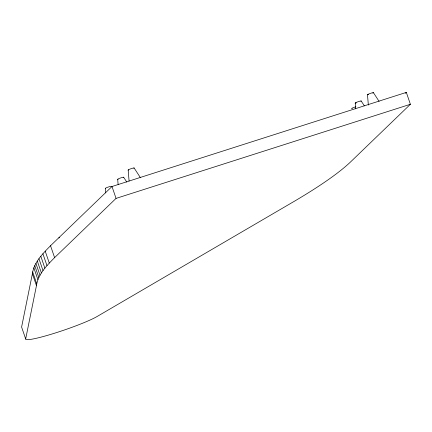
<?xml version="1.0" encoding="UTF-8"?>
<svg xmlns="http://www.w3.org/2000/svg" width="432" height="432" viewBox="0 0 432 432"><rect width="100%" height="100%" fill="white"/><g stroke="black" fill="none" stroke-linecap="round" stroke-linejoin="round"><path stroke-width="0.65" d="M32.395 273.731C33.944 262.24 42.833 253.633 50.533 245.727L111.991 186.511L406.328 92.394L410.4 104.279L351.043 161.476A879.158 85.79 -18.9 0 1 291.908 202.694L97.151 316.478A39.458 3.85 -18.9 0 1 54.837 333.131A39.458 3.85 -18.9 0 1 25.672 338.947L21.6 327.056L32.395 273.731L36.466 285.622L25.672 338.947M36.466 285.622C38.016 274.126 46.899 265.518 54.605 257.618L116.057 198.396L410.4 104.279M405.367 93.323L406.328 92.394M373.432 92.659L379.069 101.336M361.179 100.975L364.349 105.856M134.109 167.956L140.454 177.725M123.633 177.223L126.803 182.104M111.991 186.511L116.057 198.396M50.533 245.727L54.605 257.618M45.214 251.143L49.286 263.034M42.898 253.746L46.969 265.631M40.813 256.268L44.879 268.153M38.95 258.719L43.022 270.605M37.325 261.09L41.396 272.981M35.926 263.39L39.998 275.276M34.76 265.61L38.826 277.501M33.82 267.759L37.892 279.644M32.638 271.82L36.709 283.705M367.481 94.732L368.356 105.068M355.223 103.048L355.72 108.864M128.158 170.03L129.087 181.019M117.682 179.296L118.12 184.469M105.338 188.384L105.721 192.91M352.199 108.513A3.154 0.308 -18.9 0 1 352.35 108.065A3.154 0.308 -18.9 0 1 355.898 106.774M59.054 237.946A3.154 0.308 -18.9 0 1 59.567 237.454M105.505 188.411A3.154 0.308 -18.9 0 1 108.049 187.115A3.154 0.308 -18.9 0 1 111.256 186.408M118.211 179.275A3.154 0.308 -18.9 0 1 120.393 178.027A3.154 0.308 -18.9 0 1 123.368 177.482M128.693 170.008A3.154 0.308 -18.9 0 1 130.869 168.761A3.154 0.308 -18.9 0 1 133.844 168.215M368.539 94.592A3.154 0.308 -18.9 0 1 368.161 94.262A3.154 0.308 -18.9 0 1 372.373 92.794A3.154 0.308 -18.9 0 1 372.751 93.123M355.396 103.075A3.154 0.308 -18.9 0 1 358.322 101.644A3.154 0.308 -18.9 0 1 360.909 101.228M356.287 102.908A3.154 0.308 -18.9 0 1 355.757 103.027"/></g></svg>
